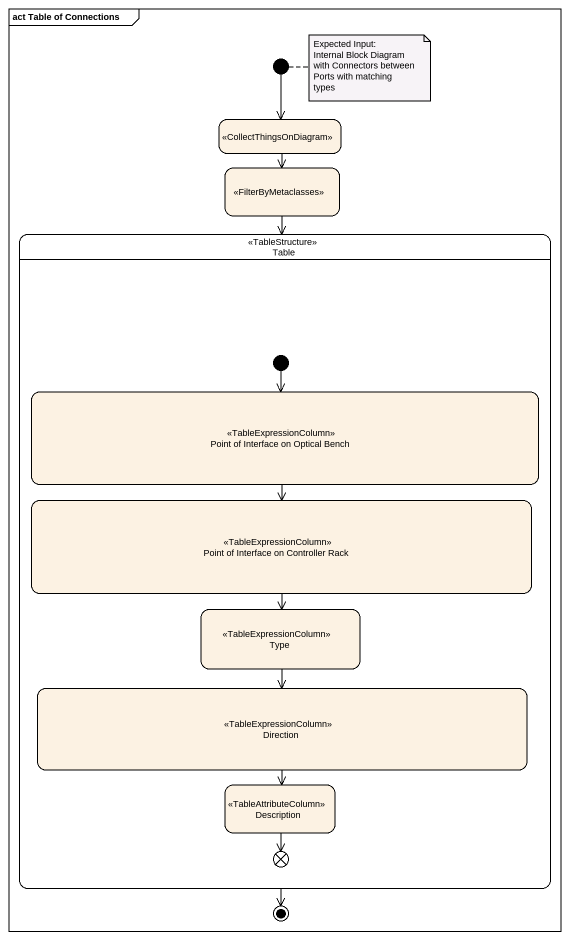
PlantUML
@startuml
mainframe act Table of Connections
hide empty description
state initial1 <<start>>
state " " as state1 <<CollectThingsOnDiagram>>
state " " as state2 <<FilterByMetaclasses>>
state Table <<TableStructure>> {
  state "Point of Interface on Optical Bench" as Point_of_Interface_on <<TableExpressionColumn>>
  state "Point of Interface on Controller Rack" as Point_of_Interface_on_2 <<TableExpressionColumn>>
  state Type <<TableExpressionColumn>>
  state Direction <<TableExpressionColumn>>
  state Description <<TableAttributeColumn>>
  state flowfinal1 <<end>>
  [*] --> Point_of_Interface_on
}
initial1 --> state1
state1 --> state2
state2 --> Table
Point_of_Interface_on --> Point_of_Interface_on_2
Point_of_Interface_on_2 --> Type
Type --> Direction
Direction --> Description
Description --> flowfinal1
Table --> [*]
note right of initial1
  Expected Input:
  Internal Block Diagram with Connectors between Ports with matching types
end note
@enduml
